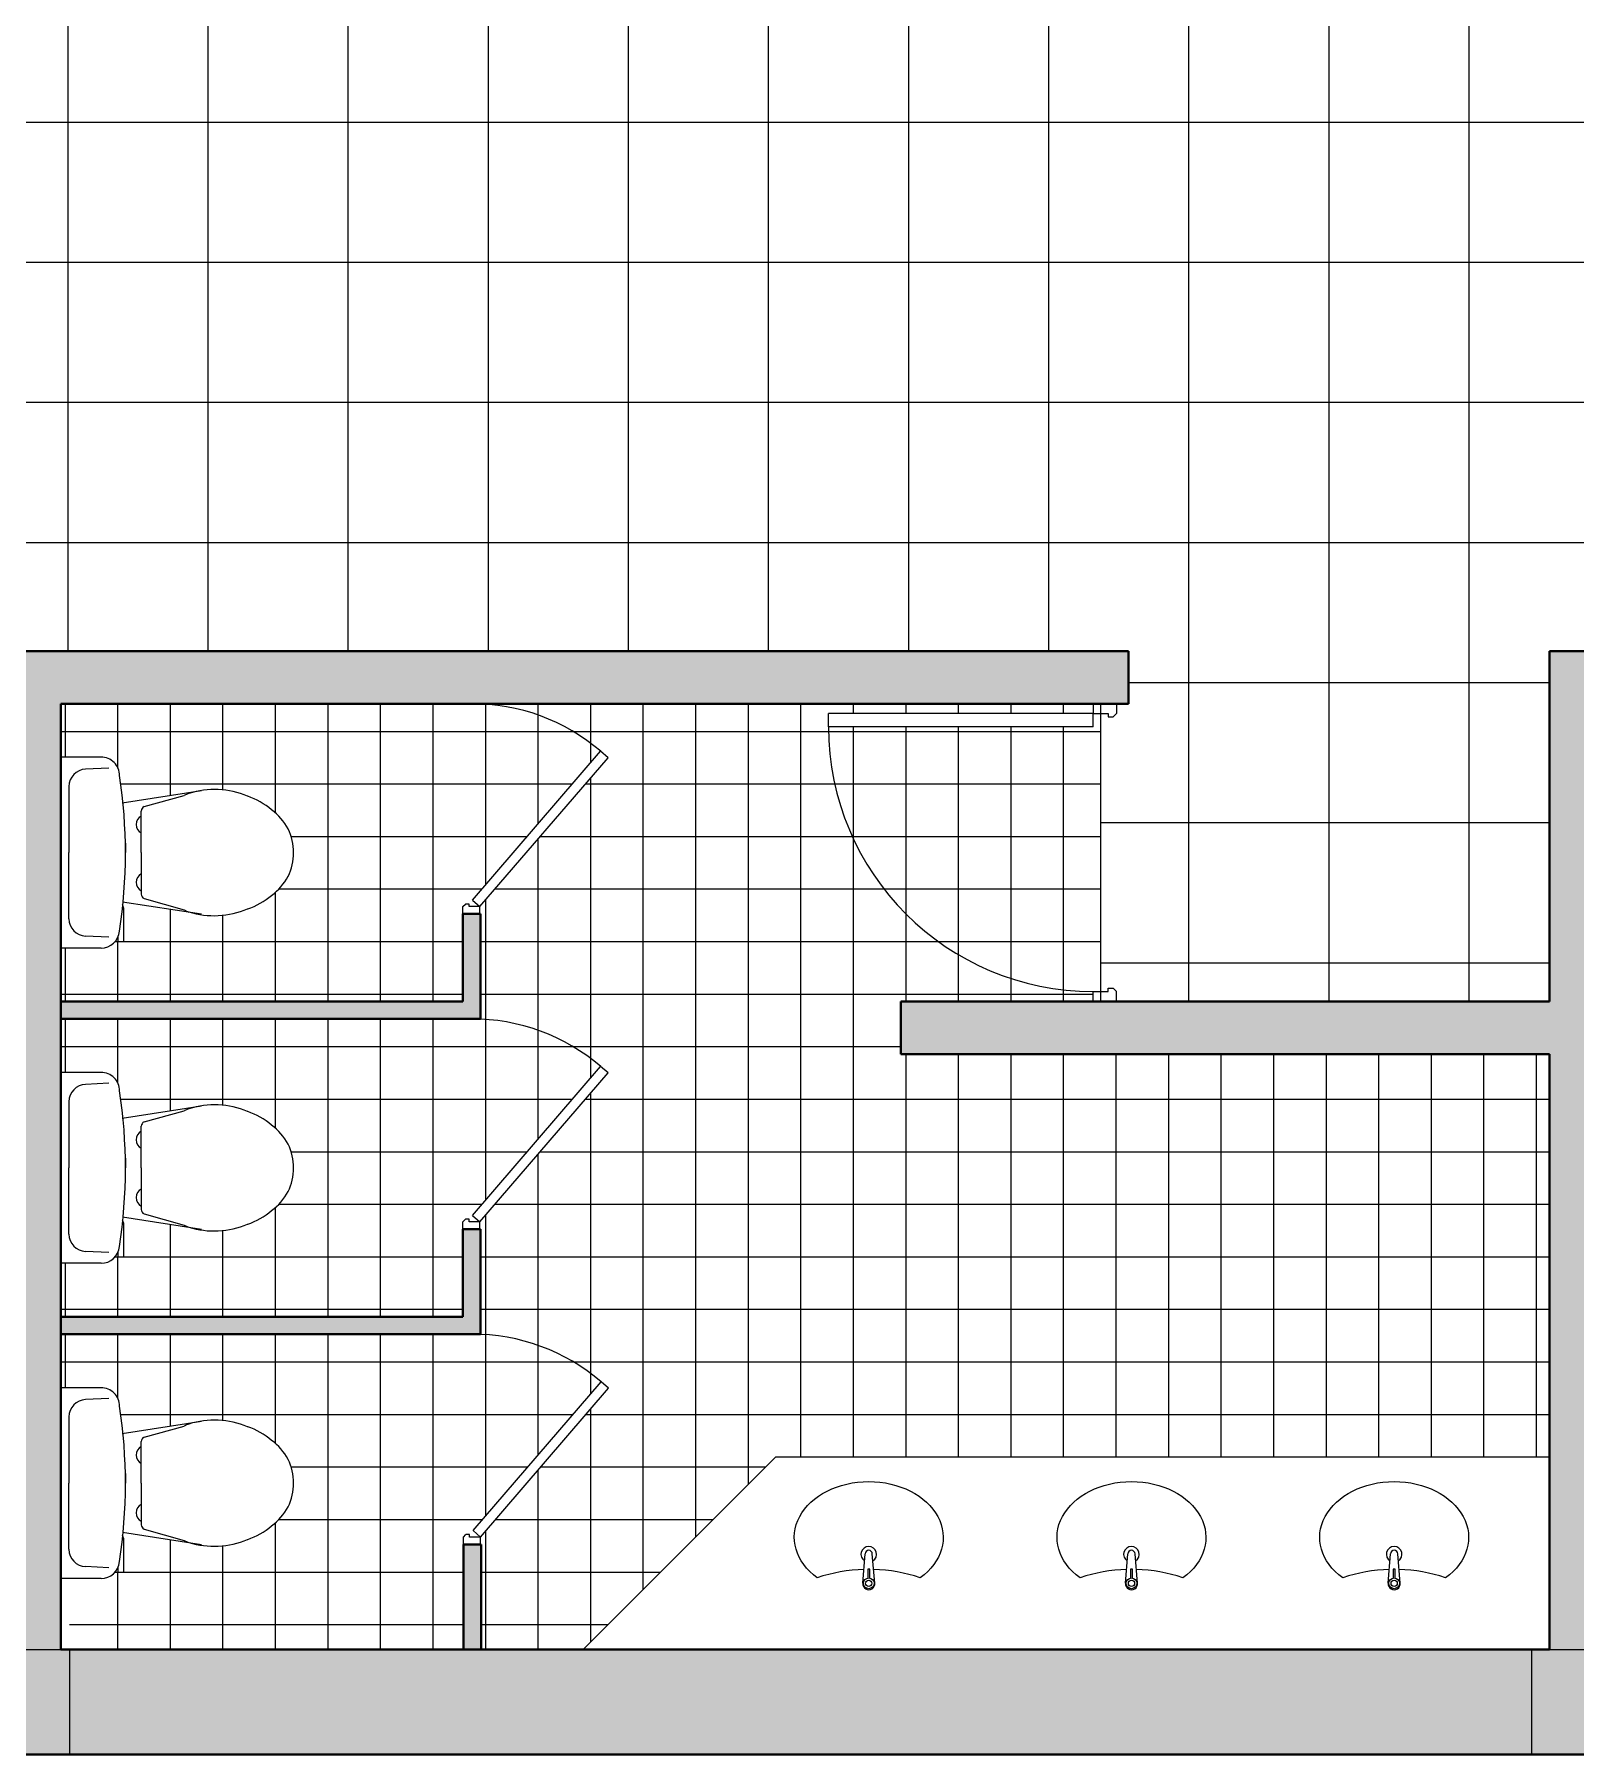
# Model space of a CAD drawing. Header units: millimetres. Extents: x 302.6 to 349.1, y 166.4 to 192.5.
# Drawn here: x 336.101 to 340.501, y 173.297 to 178.208 of the extents above; entities that cross this region are included whole.
import ezdxf

# ---------------------------------------------------------------- set-up
doc = ezdxf.new("R2010")
doc.units = ezdxf.units.MM
for name, color, linetype, lineweight in [('ARREDI attrezzature - furniture', 175, 'Continuous', 9), ('MURATURA sezioni - section wall', 7, 'Continuous', 40), ('PAVIMENTAZIONE - flooring', 250, 'Continuous', 5), ('PILASTRI struttura - structure', 7, 'Continuous', 13), ('PORTE  - doors', 252, 'Continuous', 5), ('PROIEZIONI finissime - fine lines', 251, 'Continuous', 9)]:
    doc.layers.add(name, color=color, linetype=linetype, lineweight=lineweight)
doc.layers.add('MURATURA tratteggi - hatch wall', color=253, linetype='Continuous', true_color=0xa1a1a1)
pattern_1 = [(90, (94.9972, 11.9578), (-0.4, 0), []), (180, (94.9972, 11.9578), (0, -0.4), [])]

msp = doc.modelspace()

# ---------------------------------------------------------------- hatches: boundary and pattern name
at = {"layer": 'MURATURA tratteggi - hatch wall'}
h = msp.add_hatch(color=256, dxfattribs=at)
h.dxf.hatch_style = 1
h.paths.add_polyline_path([(303.0264, 186.8349), (302.7264, 186.8349), (302.7264, 178.7474), (303.0264, 178.7474), (303.0264, 179.7974), (304.5764, 179.7974), (304.5764, 179.9474), (303.0264, 179.9474), (303.0264, 181.9474), (306.2264, 181.9474), (306.2264, 182.0974), (303.0264, 182.0974)])
h.paths.add_polyline_path([(304.3764, 187.1349), (303.0264, 187.1349), (303.0264, 186.8349), (304.3764, 186.8349)])
h.paths.add_polyline_path([(307.2264, 187.1349), (305.8764, 187.1349), (305.8764, 186.8349), (307.2264, 186.8349)])
h.paths.add_polyline_path([(308.5389, 187.1349), (307.4264, 187.1349), (307.4264, 186.8349), (308.5389, 186.8349)])
h.paths.add_polyline_path([(307.3764, 186.8349), (307.2264, 186.8349), (307.2264, 178.7474), (307.3764, 178.7474)])
h.paths.add_polyline_path([(314.5764, 182.0974), (311.3514, 182.0974), (311.3514, 186.8349), (311.2014, 186.8349), (311.2014, 182.0974), (308.3764, 182.0974), (308.3764, 181.9474), (311.2014, 181.9474), (311.2014, 179.9474), (309.6514, 179.9474), (309.6514, 179.7974), (311.2014, 179.7974), (311.2014, 178.7474), (311.3514, 178.7474), (311.3514, 179.7974), (312.9014, 179.7974), (312.9014, 179.9474), (311.3514, 179.9474), (311.3514, 181.9474), (314.5764, 181.9474)])
h.paths.add_polyline_path([(306.2264, 178.5974), (304.5764, 178.5974), (304.5764, 179.0974), (304.4264, 179.0974), (304.4264, 178.5974), (303.0264, 178.5974), (303.0264, 178.4474), (306.2264, 178.4474)])
h.paths.add_polyline_path([(305.0264, 176.4474), (304.7264, 176.4474), (304.7264, 175.3974), (302.7264, 175.3974), (302.7264, 173.5974), (303.0264, 173.5974), (303.0264, 175.0974), (304.8764, 175.0974), (304.8764, 174.8974), (305.0264, 174.8974), (305.0264, 175.0974)])
h.paths.add_polyline_path([(307.2264, 173.5974), (305.0264, 173.5974), (305.0264, 173.9974), (304.8764, 173.9974), (304.8764, 173.5974), (303.0264, 173.5974), (303.0264, 173.2974), (307.2264, 173.2974)])
h.paths.add_polyline_path([(314.4264, 176.4474), (306.7264, 176.4474), (306.7264, 176.2974), (311.1764, 176.2974), (311.1764, 173.5974), (311.3264, 173.5974), (311.3264, 176.2974), (314.4264, 176.2974)])
h.paths.add_polyline_path([(320.2865, 176.4474), (320.1264, 176.4474), (315.5764, 176.4474), (315.5764, 176.2974), (319.9764, 176.2974), (319.9764, 173.5974), (320.1264, 173.5974), (320.1264, 176.2974), (320.2865, 176.2974)])
h.paths.add_polyline_path([(325.1801, 176.4474), (321.2865, 176.4474), (321.2865, 176.2974), (323.8764, 176.2974), (323.8764, 173.5974), (324.0764, 173.5974), (324.0764, 176.2974), (325.1801, 176.2974)])
h.paths.add_polyline_path([(311.1764, 173.5974), (307.4264, 173.5974), (307.4264, 173.2974), (311.1764, 173.2974)])
h.paths.add_polyline_path([(315.5514, 173.5974), (314.4264, 173.5974), (314.4264, 175.2974), (314.4264, 175.4474), (314.2764, 175.4474), (314.2764, 173.5974), (311.3764, 173.5974), (311.3764, 173.2974), (315.5514, 173.2974)])
h.paths.add_polyline_path([(315.7264, 175.4474), (315.1204, 175.4474), (315.1204, 175.2974), (315.5764, 175.2974), (315.5764, 173.5974), (315.7264, 173.5974)])
h.paths.add_polyline_path([(319.9264, 173.5974), (315.7514, 173.5974), (315.7514, 173.2974), (319.9264, 173.2974)])
h.paths.add_polyline_path([(323.8764, 173.5974), (320.1264, 173.5974), (320.1264, 173.2974), (323.8764, 173.2974)])
h.paths.add_polyline_path([(327.6764, 173.5974), (324.0764, 173.5974), (324.0764, 173.2974), (327.6764, 173.2974)])
h.paths.add_polyline_path([(331.6264, 173.5974), (327.8764, 173.5974), (327.8764, 173.2974), (331.6264, 173.2974)])
h.paths.add_polyline_path([(336.0014, 173.5974), (331.8264, 173.5974), (331.8264, 173.2974), (336.0014, 173.2974)])
h.paths.add_polyline_path([(340.3764, 173.5974), (336.2014, 173.5974), (336.2014, 173.2974), (340.3764, 173.2974)])
h.paths.add_polyline_path([(339.2249, 176.4474), (332.9779, 176.4474), (332.9779, 176.2974), (336.0264, 176.2974), (336.0264, 173.5974), (336.1764, 173.5974), (336.1764, 176.2974), (339.2249, 176.2974)])
h.paths.add_polyline_path([(331.7764, 176.4474), (331.163, 176.4474), (331.163, 176.2974), (331.6264, 176.2974), (331.6264, 175.4474), (331.6264, 173.5974), (331.7764, 173.5974), (331.7764, 175.2974), (333.6279, 175.2974), (333.6279, 175.4474), (331.7764, 175.4474)])
h.paths.add_polyline_path([(311.1764, 187.1349), (310.0389, 187.1349), (310.0389, 186.8349), (311.1764, 186.8349)])
h.paths.add_polyline_path([(312.7139, 187.1349), (311.3764, 187.1349), (311.3764, 186.8349), (312.7139, 186.8349)])
h.paths.add_polyline_path([(315.5514, 187.1349), (314.2139, 187.1349), (314.2139, 186.8349), (315.5514, 186.8349)])
h.paths.add_polyline_path([(317.0889, 187.1349), (315.7514, 187.1349), (315.7514, 186.8349), (317.0889, 186.8349)])
h.paths.add_polyline_path([(319.9264, 187.1349), (318.5889, 187.1349), (318.5889, 186.8349), (319.9264, 186.8349)])
h.paths.add_polyline_path([(321.2639, 187.1349), (320.1264, 187.1349), (320.1264, 186.8349), (321.2639, 186.8349)])
h.paths.add_polyline_path([(323.8764, 187.1349), (322.7639, 187.1349), (322.7639, 186.8349), (323.8764, 186.8349)])
h.paths.add_polyline_path([(325.1264, 187.1349), (324.0764, 187.1349), (324.0764, 186.8349), (325.1264, 186.8349)])
h.paths.add_polyline_path([(327.6764, 187.1349), (326.6264, 187.1349), (326.6264, 186.8349), (327.6764, 186.8349)])
h.paths.add_polyline_path([(329.0014, 187.1349), (327.8764, 187.1349), (327.8764, 186.8349), (329.0014, 186.8349)])
h.paths.add_polyline_path([(336.0014, 187.1349), (334.6639, 187.1349), (334.6639, 186.8349), (336.0014, 186.8349)])
h.paths.add_polyline_path([(331.6264, 187.1349), (330.5014, 187.1349), (330.5014, 186.8349), (331.6264, 186.8349)])
h.paths.add_polyline_path([(333.1639, 187.1349), (331.8264, 187.1349), (331.8264, 186.8349), (333.1639, 186.8349)])
h.paths.add_polyline_path([(337.5389, 187.1349), (336.2014, 187.1349), (336.2014, 186.8349), (337.5389, 186.8349)])
h.paths.add_polyline_path([(340.3764, 187.1349), (339.0389, 187.1349), (339.0389, 186.8349), (340.3764, 186.8349)])
h.paths.add_polyline_path([(341.7014, 187.1349), (340.5764, 187.1349), (340.5764, 186.8349), (341.7014, 186.8349)])
h.paths.add_polyline_path([(344.3264, 187.1349), (343.2014, 187.1349), (343.2014, 186.8349), (344.3264, 186.8349)])
h.paths.add_polyline_path([(348.7264, 187.1349), (344.5264, 187.1349), (344.5264, 186.8349), (348.7264, 186.8349)])
h.paths.add_polyline_path([(349.0264, 186.8349), (348.7264, 186.8349), (348.7264, 178.7474), (349.0264, 178.7474)])
h.paths.add_polyline_path([(348.7264, 178.7474), (346.7264, 178.7474), (346.7264, 178.4474), (348.7264, 178.4474)])
h.paths.add_polyline_path([(347.0264, 176.4474), (346.7264, 176.4474), (346.7264, 174.8974), (346.8764, 174.8974), (346.8764, 175.0974), (348.7264, 175.0974), (348.7264, 173.5974), (349.0264, 173.5974), (349.0264, 175.3974), (347.0264, 175.3974)])
h.paths.add_polyline_path([(348.7264, 173.5974), (346.8764, 173.5974), (346.8764, 173.9974), (346.7264, 173.9974), (346.7264, 173.5974), (344.5264, 173.5974), (344.5264, 173.2974), (348.7264, 173.2974)])
h.paths.add_polyline_path([(344.3264, 173.5974), (340.5764, 173.5974), (340.5764, 173.2974), (344.3264, 173.2974)])
h.paths.add_polyline_path([(340.5764, 176.2974), (345.0264, 176.2974), (345.0264, 176.4474), (340.4264, 176.4474), (340.4264, 175.4474), (338.5749, 175.4474), (338.5749, 175.2974), (340.4264, 175.2974), (340.4264, 173.5974), (340.5764, 173.5974)])
h.paths.add_polyline_path([(311.1764, 178.5974), (309.8014, 178.5974), (309.8014, 179.0974), (309.6514, 179.0974), (309.6514, 178.5974), (308.4264, 178.5974), (308.4264, 178.4474), (311.1764, 178.4474)])
h.paths.add_polyline_path([(314.5514, 178.5974), (312.9014, 178.5974), (312.9014, 179.0974), (312.7514, 179.0974), (312.7514, 178.5974), (311.3764, 178.5974), (311.3764, 178.4474), (314.5514, 178.4474)])
h.paths.add_polyline_path([(315.7264, 186.8349), (315.5764, 186.8349), (315.5764, 178.7474), (315.7264, 178.7474)])
h.paths.add_polyline_path([(322.9264, 182.0974), (320.1014, 182.0974), (320.1014, 186.8349), (319.9514, 186.8349), (319.9514, 182.0974), (316.7264, 182.0974), (316.7264, 181.9474), (319.9514, 181.9474), (319.9514, 179.9474), (318.4014, 179.9474), (318.4014, 179.7974), (319.9514, 179.7974), (319.9514, 178.7474), (320.1014, 178.7474), (320.1014, 179.7974), (321.6514, 179.7974), (321.6514, 179.9474), (320.1014, 179.9474), (320.1014, 181.9474), (322.9264, 181.9474)])
h.paths.add_polyline_path([(319.9264, 178.5974), (318.5514, 178.5974), (318.5514, 179.0974), (318.4014, 179.0974), (318.4014, 178.5974), (316.7514, 178.5974), (316.7514, 178.4474), (319.9264, 178.4474)])
h.paths.add_polyline_path([(322.8764, 178.5974), (321.6514, 178.5974), (321.6514, 179.0974), (321.5014, 179.0974), (321.5014, 178.5974), (320.1264, 178.5974), (320.1264, 178.4474), (322.8764, 178.4474)])
h.paths.add_polyline_path([(324.0764, 186.8349), (323.9264, 186.8349), (323.9264, 178.7474), (324.0764, 178.7474)])
h.paths.add_polyline_path([(337.3749, 175.6974), (337.3249, 175.6974), (337.3249, 175.4474), (336.1764, 175.4474), (336.1764, 175.3974), (337.3749, 175.3974)], flags=17)
h.paths.add_polyline_path([(337.3749, 174.7974), (337.3249, 174.7974), (337.3249, 174.5474), (336.1764, 174.5474), (336.1764, 174.4974), (337.3749, 174.4974)], flags=17)
h.paths.add_polyline_path([(337.3764, 173.8974), (337.3264, 173.8974), (337.3264, 173.5974), (337.3764, 173.5974)], flags=17)
h.paths.add_polyline_path([(336.0264, 175.4474), (334.8779, 175.4474), (334.8779, 175.6974), (334.8279, 175.6974), (334.8279, 175.3974), (336.0264, 175.3974)], flags=17)
h.paths.add_polyline_path([(336.0264, 174.5474), (334.8779, 174.5474), (334.8779, 174.7974), (334.8279, 174.7974), (334.8279, 174.4974), (336.0264, 174.4974)], flags=17)
h.paths.add_polyline_path([(334.8764, 173.8974), (334.8264, 173.8974), (334.8264, 173.5974), (334.8764, 173.5974)], flags=17)
at = {"layer": 'MURATURA tratteggi - hatch wall', "true_color": 0x707070}
h = msp.add_hatch(color=8, dxfattribs=at)
h.dxf.hatch_style = 1
h.paths.add_polyline_path([(349.0264, 173.2974), (348.7264, 173.2974), (348.7264, 173.5974), (349.0264, 173.5974)], flags=17)
h.paths.add_polyline_path([(349.0264, 173.2974), (348.7264, 173.2974), (348.7264, 173.5974), (349.0264, 173.5974)], flags=17)
h.paths.add_polyline_path([(348.7264, 186.8349), (349.0264, 186.8349), (349.0264, 187.1349), (348.7264, 187.1349)])
h.paths.add_polyline_path([(344.3264, 173.2974), (344.5264, 173.2974), (344.5264, 173.5974), (344.3264, 173.5974)], flags=17)
h.paths.add_polyline_path([(344.3264, 173.2974), (344.5264, 173.2974), (344.5264, 173.5974), (344.3264, 173.5974)], flags=17)
h.paths.add_polyline_path([(348.7264, 173.2974), (349.0264, 173.2974), (349.0264, 173.5974), (348.7264, 173.5974)], flags=17)
h.paths.add_polyline_path([(348.7264, 173.2974), (349.0264, 173.2974), (349.0264, 173.5974), (348.7264, 173.5974)], flags=17)
h.paths.add_polyline_path([(302.7264, 173.2974), (303.0264, 173.2974), (303.0264, 173.5974), (302.7264, 173.5974)], flags=17)
h.paths.add_polyline_path([(302.7264, 173.2974), (303.0264, 173.2974), (303.0264, 173.5974), (302.7264, 173.5974)], flags=17)
h.paths.add_polyline_path([(307.2264, 173.2974), (307.4264, 173.2974), (307.4264, 173.5974), (307.2264, 173.5974)], flags=17)
h.paths.add_polyline_path([(307.2264, 173.2974), (307.4264, 173.2974), (307.4264, 173.5974), (307.2264, 173.5974)], flags=17)
h.paths.add_polyline_path([(311.1764, 173.2974), (311.3764, 173.2974), (311.3764, 173.5974), (311.1764, 173.5974)], flags=17)
h.paths.add_polyline_path([(315.5514, 173.2974), (315.7514, 173.2974), (315.7514, 173.5974), (315.5514, 173.5974)])
h.paths.add_polyline_path([(311.1764, 173.2974), (311.3764, 173.2974), (311.3764, 173.5974), (311.1764, 173.5974)], flags=17)
h.paths.add_polyline_path([(319.9264, 173.2974), (320.1264, 173.2974), (320.1264, 173.5974), (319.9264, 173.5974)])
h.paths.add_polyline_path([(324.0764, 173.2974), (323.8764, 173.2974), (323.8764, 173.5974), (324.0764, 173.5974)])
h.paths.add_polyline_path([(336.2014, 173.2974), (336.0014, 173.2974), (336.0014, 173.5974), (336.2014, 173.5974)])
h.paths.add_polyline_path([(340.5764, 173.2974), (340.3764, 173.2974), (340.3764, 173.5974), (340.5764, 173.5974)])
h.paths.add_polyline_path([(331.8264, 173.2974), (331.6264, 173.2974), (331.6264, 173.5974), (331.8264, 173.5974)])
h.paths.add_polyline_path([(327.6764, 173.2974), (327.8764, 173.2974), (327.8764, 173.5974), (327.6764, 173.5974)])
h.paths.add_polyline_path([(324.0764, 186.8349), (323.8764, 186.8349), (323.8764, 187.1349), (324.0764, 187.1349)])
h.paths.add_polyline_path([(320.1264, 186.8349), (319.9264, 186.8349), (319.9264, 187.1349), (320.1264, 187.1349)])
h.paths.add_polyline_path([(324.0764, 178.4474), (323.8764, 178.4474), (323.8764, 178.7474), (324.0764, 178.7474)])
h.paths.add_polyline_path([(320.1264, 178.4474), (319.9264, 178.4474), (319.9264, 178.7474), (320.1264, 178.7474)])
h.paths.add_polyline_path([(315.7514, 186.8349), (315.5514, 186.8349), (315.5514, 187.1349), (315.7514, 187.1349)])
h.paths.add_polyline_path([(315.7514, 178.4474), (315.5514, 178.4474), (315.5514, 178.7474), (315.7514, 178.7474)])
h.paths.add_polyline_path([(303.0264, 186.8349), (302.7264, 186.8349), (302.7264, 187.1349), (303.0264, 187.1349)])
h.paths.add_polyline_path([(303.0264, 178.4474), (302.7264, 178.4474), (302.7264, 178.7474), (303.0264, 178.7474)])
h.paths.add_polyline_path([(311.3764, 186.8349), (311.1764, 186.8349), (311.1764, 187.1349), (311.3764, 187.1349)])
h.paths.add_polyline_path([(307.4264, 186.8349), (307.2264, 186.8349), (307.2264, 187.1349), (307.4264, 187.1349)])
h.paths.add_polyline_path([(311.3764, 178.4474), (311.1764, 178.4474), (311.1764, 178.7474), (311.3764, 178.7474)])
h.paths.add_polyline_path([(307.4264, 178.4474), (307.2264, 178.4474), (307.2264, 178.7474), (307.4264, 178.7474)])
h.paths.add_polyline_path([(327.6764, 186.8349), (327.8764, 186.8349), (327.8764, 187.1349), (327.6764, 187.1349)])
h.paths.add_polyline_path([(331.6264, 186.8349), (331.8264, 186.8349), (331.8264, 187.1349), (331.6264, 187.1349)])
h.paths.add_polyline_path([(327.6764, 178.4474), (327.8764, 178.4474), (327.8764, 178.7474), (327.6764, 178.7474)])
h.paths.add_polyline_path([(331.6264, 178.4474), (331.8264, 178.4474), (331.8264, 178.7474), (331.6264, 178.7474)])
h.paths.add_polyline_path([(336.0014, 186.8349), (336.2014, 186.8349), (336.2014, 187.1349), (336.0014, 187.1349)])
h.paths.add_polyline_path([(336.0014, 178.4474), (336.2014, 178.4474), (336.2014, 178.7474), (336.0014, 178.7474)])
h.paths.add_polyline_path([(348.7264, 178.4474), (349.0264, 178.4474), (349.0264, 178.7474), (348.7264, 178.7474)])
h.paths.add_polyline_path([(340.3764, 186.8349), (340.5764, 186.8349), (340.5764, 187.1349), (340.3764, 187.1349)])
h.paths.add_polyline_path([(344.3264, 186.8349), (344.5264, 186.8349), (344.5264, 187.1349), (344.3264, 187.1349)])
h.paths.add_polyline_path([(340.3764, 178.4474), (340.5764, 178.4474), (340.5764, 178.7474), (340.3764, 178.7474)])
h.paths.add_polyline_path([(344.3264, 178.4474), (344.5264, 178.4474), (344.5264, 178.7474), (344.3264, 178.7474)])
at = {"layer": 'PAVIMENTAZIONE - flooring'}
h = msp.add_hatch(dxfattribs=at)
h.set_pattern_fill('_USER', color=256, scale=0.4, angle=90, style=0, double=1, pattern_type=0)
h.set_pattern_definition(pattern_1)
h.paths.add_polyline_path([(346.7264, 178.4474), (323.9967, 178.4474), (323.9967, 178.433), (324.9728, 178.433), (324.9728, 178.3842, -0.394387), (323.9764, 177.4474), (323.9764, 177.4474, -0.394387), (324.9728, 176.5107), (324.9728, 176.4619), (323.9967, 176.4619), (323.9967, 176.4474), (345.0547, 176.4474), (345.0547, 177.1752), (345.0925, 177.1752, -0.403471), (345.8475, 176.4474), (346.7264, 176.4474)])
h.paths.add_polyline_path([(324.9728, 178.3842), (323.9967, 178.3842), (323.9967, 178.427), (323.9764, 178.427), (323.9764, 177.4474, 0.394387)], flags=17)
h.paths.add_polyline_path([(323.9764, 177.4474), (323.9764, 176.4679), (323.9967, 176.4679), (323.9967, 176.5107), (324.9728, 176.5107, 0.394387)], flags=17)
h.paths.add_polyline_path([(345.0925, 177.1752), (345.0925, 176.4474), (345.8475, 176.4474, 0.403471)], flags=17)
h = msp.add_hatch(dxfattribs=at)
h.set_pattern_fill('_USER', color=256, scale=0.4, angle=90, style=0, double=1, pattern_type=0)
h.set_pattern_definition(pattern_1)
h.paths.add_polyline_path([(340.4264, 176.4474), (339.2249, 176.4474), (339.2249, 176.2974), (339.1903, 176.2974), (339.1903, 176.2691), (339.1809, 176.2596), (339.1667, 176.2596), (339.1667, 176.2691), (339.146, 176.2691), (339.146, 175.4758), (339.1667, 175.4758), (339.1667, 175.4852), (339.1809, 175.4852), (339.1903, 175.4758), (339.1903, 175.4474), (340.4264, 175.4474)])
h = msp.add_hatch(dxfattribs=at)
h.set_pattern_fill('_USER', color=256, scale=0.15, style=0, double=1, pattern_type=0)
h.set_pattern_definition([(180, (554.88968, 347.96846), (0, -0.15), []), (270, (554.88968, 347.96846), (0.15, 0), [])])
h.paths.add_polyline_path([(340.4264, 174.1474), (338.2178, 174.1474), (337.6678, 173.5974), (337.3764, 173.5974), (337.3764, 173.8974), (337.3749, 173.8974), (337.3749, 173.9185), (337.7408, 174.3433), (337.7195, 174.3616, 0.169865), (337.3749, 174.497), (337.3749, 174.7974), (337.3734, 174.7974), (337.3734, 174.8185), (337.7393, 175.2433), (337.718, 175.2616, 0.169187), (337.3749, 175.397), (337.3749, 175.6974), (337.3734, 175.6974), (337.3734, 175.7185), (337.7393, 176.1433), (337.718, 176.1616, 0.178241), (337.3552, 176.2974), (339.1242, 176.2974), (339.1242, 176.2691), (338.3686, 176.2691), (338.3686, 176.2313, 0.414214), (339.1242, 175.4758), (339.1242, 175.4474), (338.5749, 175.4474), (338.5749, 175.2974), (338.875, 175.2974), (338.8854, 175.2577, -0.191102), (338.8845, 175.25, 0.191102), (338.8854, 175.2577), (338.875, 175.2974), (339.2282, 175.2974), (339.2178, 175.2577, 0.191103), (339.2187, 175.25, -0.191103), (339.2178, 175.2577), (339.2282, 175.2974), (339.775, 175.2974), (339.7854, 175.2577, -0.191102), (339.7845, 175.25, 0.191102), (339.7854, 175.2577), (339.775, 175.2974), (340.1282, 175.2974), (340.1178, 175.2577, 0.191101), (340.1187, 175.25), (340.1187, 175.25), (340.1187, 175.25, 0.00003), (340.1187, 175.25, -0.191102), (340.1178, 175.2577), (340.1282, 175.2974), (340.4264, 175.2974)])
h.paths.add_polyline_path([(337.3536, 173.9367), (337.3749, 173.9185), (337.3439, 173.9185), (337.3439, 173.9255), (337.3334, 173.9255), (337.3264, 173.9185), (337.3264, 173.8974), (337.3264, 173.5974), (336.2014, 173.5974), (336.2014, 173.7999), (336.2916, 173.7999, 0.294145), (336.3397, 173.8309), (336.3397, 173.8186), (336.3561, 173.8186), (336.3561, 173.9146, -0.026908), (336.3535, 173.9199, 0.001904), (336.3546, 173.931), (336.5497, 173.9007, 0.077173), (336.6263, 173.8924, 0.083251), (336.7102, 173.9114, 0.091357), (336.7784, 173.9503, 0.110468), (336.8256, 174.0047, 0.114706), (336.8414, 174.0724, 0.114706), (336.8256, 174.1402, 0.110468), (336.7784, 174.1946, 0.091357), (336.7102, 174.2334, 0.083251), (336.6263, 174.2524, 0.069464), (336.5571, 174.2452), (336.3543, 174.2138, 0.013532), (336.3445, 174.292, 0.414361), (336.2916, 174.3449), (336.1764, 174.3449), (336.1764, 174.4974), (337.3567, 174.4974, -0.178241), (337.7195, 174.3616)])
h.paths.add_polyline_path([(337.3249, 174.5474), (336.1764, 174.5474), (336.1764, 174.6999), (336.2916, 174.6999, 0.294145), (336.3397, 174.7309), (336.3397, 174.7186), (336.3561, 174.7186), (336.3561, 174.8146, -0.026908), (336.3535, 174.8199, 0.001904), (336.3546, 174.831), (336.5497, 174.8007, 0.077173), (336.6263, 174.7924, 0.083251), (336.7102, 174.8114, 0.091357), (336.7784, 174.8503, 0.110468), (336.8256, 174.9047, 0.114706), (336.8414, 174.9724, 0.114706), (336.8256, 175.0402, 0.110468), (336.7784, 175.0946, 0.091357), (336.7102, 175.1334, 0.083251), (336.6263, 175.1524, 0.069464), (336.5571, 175.1452), (336.3543, 175.1138, 0.013532), (336.3445, 175.192, 0.414361), (336.2916, 175.2449), (336.1764, 175.2449), (336.1764, 175.3974), (337.3552, 175.3974, -0.178241), (337.718, 175.2616), (337.3522, 174.8367), (337.3734, 174.8185), (337.3424, 174.8185), (337.3424, 174.8255), (337.3319, 174.8255), (337.3249, 174.8185), (337.3249, 174.7974)])
h.paths.add_polyline_path([(337.3734, 175.7185), (337.3424, 175.7185), (337.3424, 175.7255), (337.3319, 175.7255), (337.3249, 175.7185), (337.3249, 175.6974), (337.3249, 175.4474), (336.1764, 175.4474), (336.1764, 175.5999), (336.2916, 175.5999, 0.294145), (336.3397, 175.6309), (336.3397, 175.6186), (336.3561, 175.6186), (336.3561, 175.7146, -0.026908), (336.3535, 175.7199, 0.001904), (336.3546, 175.731), (336.5497, 175.7007, 0.077173), (336.6263, 175.6924, 0.083251), (336.7102, 175.7114, 0.091357), (336.7784, 175.7503, 0.110468), (336.8256, 175.8047, 0.114706), (336.8414, 175.8724, 0.114706), (336.8256, 175.9402, 0.110468), (336.7784, 175.9946, 0.091357), (336.7102, 176.0334, 0.083251), (336.6263, 176.0524, 0.069464), (336.5571, 176.0452), (336.3543, 176.0138, 0.013532), (336.3445, 176.092, 0.414361), (336.2916, 176.1449), (336.1764, 176.1449), (336.1764, 176.2974), (337.3552, 176.2974, -0.178241), (337.718, 176.1616), (337.3522, 175.7367)])
h.paths.add_polyline_path([(339.146, 175.4758), (339.1242, 175.4758, -0.414214), (338.3686, 176.2313), (339.1242, 176.2313), (339.1242, 176.2691), (339.146, 176.2691)], flags=17)

# ---------------------------------------------------------------- linework, layer by layer
at = {"layer": 'ARREDI attrezzature - furniture'}
for p, q in [((336.2916, 176.1449), (336.1764, 176.1449)), ((336.1764, 175.5999), (336.1764, 176.1449)), ((336.3135, 176.1139), (336.2472, 176.1108)), ((336.2001, 176.0613), (336.2001, 175.8724)), ((336.2001, 175.6835), (336.2001, 175.8724)), ((336.3135, 175.6309), (336.2472, 175.6341)), ((336.2916, 175.5999), (336.1764, 175.5999)), ((336.2916, 175.2449), (336.1764, 175.2449)), ((336.1764, 174.6999), (336.1764, 175.2449)), ((336.3135, 175.2139), (336.2472, 175.2108)), ((336.2001, 175.1613), (336.2001, 174.9724)), ((336.2001, 174.7835), (336.2001, 174.9724)), ((336.3135, 174.7309), (336.2472, 174.7341)), ((336.2916, 174.6999), (336.1764, 174.6999)), ((336.2916, 174.3449), (336.1764, 174.3449)), ((336.1764, 173.7999), (336.1764, 174.3449)), ((336.3135, 174.3139), (336.2472, 174.3108)), ((336.2001, 174.2613), (336.2001, 174.0724)), ((338.2178, 174.1474), (337.6678, 173.5974)), ((338.2178, 174.1474), (340.4264, 174.1474)), ((336.2001, 173.8835), (336.2001, 174.0724)), ((338.4664, 173.7864), (338.4732, 173.8704)), ((338.5004, 173.7871), (338.4936, 173.8704)), ((339.2164, 173.7864), (339.2232, 173.8704)), ((339.2504, 173.7871), (339.2436, 173.8704)), ((339.9664, 173.7864), (339.9732, 173.8704)), ((340.0004, 173.7871), (339.9936, 173.8704)), ((336.2916, 173.7999), (336.1764, 173.7999)), ((336.3135, 173.8309), (336.2472, 173.8341))]:
    msp.add_line(p, q, dxfattribs=at)
at = {"layer": 'ARREDI attrezzature - furniture', "linetype": 'Continuous'}
for p, q in [((336.5783, 176.0485), (336.3524, 176.0135)), ((336.4146, 176.0036), (336.529, 176.0354)), ((336.4064, 175.8724), (336.4064, 175.9911)), ((336.3614, 175.8998), (336.3614, 175.8724)), ((336.4064, 175.8724), (336.4064, 175.7538)), ((336.5783, 175.6963), (336.3527, 175.7313)), ((336.3561, 175.7146), (336.3561, 175.6186)), ((336.4146, 175.7413), (336.529, 175.7086)), ((336.3397, 175.6309), (336.3397, 175.6186)), ((336.3397, 175.6186), (336.3561, 175.6186)), ((336.5783, 175.1485), (336.3524, 175.1135)), ((336.4146, 175.1036), (336.529, 175.1354)), ((336.4064, 174.9724), (336.4064, 175.0911)), ((336.3614, 174.9998), (336.3614, 174.9724)), ((336.4064, 174.9724), (336.4064, 174.8538)), ((336.5783, 174.7963), (336.3527, 174.8313)), ((336.4146, 174.8413), (336.529, 174.8086)), ((336.3561, 174.8146), (336.3561, 174.7186)), ((336.3397, 174.7309), (336.3397, 174.7186)), ((336.3397, 174.7186), (336.3561, 174.7186)), ((336.5783, 174.2485), (336.3524, 174.2135)), ((336.4146, 174.2036), (336.529, 174.2354)), ((336.4064, 174.0724), (336.4064, 174.1911)), ((336.3614, 174.0998), (336.3614, 174.0724)), ((336.4064, 174.0724), (336.4064, 173.9538)), ((336.4146, 173.9413), (336.529, 173.9086)), ((336.5783, 173.8963), (336.3527, 173.9313)), ((336.3561, 173.9146), (336.3561, 173.8186)), ((336.3397, 173.8309), (336.3397, 173.8186)), ((336.3397, 173.8186), (336.3561, 173.8186))]:
    msp.add_line(p, q, dxfattribs=at)
at = {"layer": 'ARREDI attrezzature - furniture'}
for points in [[(338.486, 173.8015), (338.486, 173.8267), (338.4809, 173.8267), (338.4809, 173.8015)], [(339.236, 173.8015), (339.236, 173.8267), (339.2309, 173.8267), (339.2309, 173.8015)], [(339.986, 173.8015), (339.986, 173.8267), (339.9809, 173.8267), (339.9809, 173.8015)]]:
    msp.add_lwpolyline(points, dxfattribs=at)
for centre, radius in [((338.4834, 173.7864), 0.0153), ((338.4834, 173.7864), 0.00893), ((339.2334, 173.7864), 0.0153), ((339.2334, 173.7864), 0.00893), ((339.9834, 173.7864), 0.0153), ((339.9834, 173.7864), 0.00893)]:
    msp.add_circle(centre, radius, dxfattribs=at)
for centre, radius, start, end in [((336.2496, 176.0613), 0.0495, 92.7262, 180), ((336.4187, 175.9526), 0.0271, 117.1269, 242.8731), ((336.4187, 175.7876), 0.0271, 117.1269, 242.8731), ((336.2496, 175.6835), 0.0495, 180, 267.2738), ((336.2496, 175.1613), 0.0495, 92.7262, 180), ((336.4187, 175.0526), 0.0271, 117.1269, 242.8731), ((336.4187, 174.8876), 0.0271, 117.1269, 242.8731), ((336.2496, 174.7835), 0.0495, 180, 267.2738), ((336.2496, 174.2613), 0.0495, 92.7262, 180), ((336.4187, 174.1526), 0.0271, 117.1269, 242.8731), ((336.4187, 173.9876), 0.0271, 117.1269, 242.8731), ((338.4834, 173.8693), 0.0223, 302.0006, 237.9648), ((339.2334, 173.8693), 0.0223, 302.0006, 237.9648), ((339.9834, 173.8693), 0.0223, 302.0006, 237.9648), ((336.2496, 173.8835), 0.0495, 180, 267.2738), ((338.4834, 173.8704), 0.0102, 359.995, 179.995), ((339.2334, 173.8704), 0.0102, 359.995, 179.995), ((339.9834, 173.8704), 0.0102, 359.995, 179.995), ((338.4647, 173.9802), 0.2192, 233.1251, 234.2182), ((338.4834, 173.3626), 0.4636, 91.6999, 108.4665), ((338.4834, 173.3626), 0.4636, 71.524, 88.2904), ((339.2147, 173.9802), 0.2192, 233.1251, 234.2182), ((339.2334, 173.3626), 0.4636, 91.6999, 108.4665), ((339.2334, 173.3626), 0.4636, 71.524, 88.2904), ((339.9647, 173.9802), 0.2192, 233.1251, 234.2182), ((339.9834, 173.3626), 0.4636, 91.6999, 108.4665), ((339.9834, 173.3626), 0.4636, 71.524, 88.2904), ((338.4834, 173.785), 0.0171, 175.3673, 7.0247), ((339.2334, 173.785), 0.0171, 175.3673, 7.0247), ((339.9834, 173.785), 0.0171, 175.3673, 7.0247)]:
    msp.add_arc(centre, radius, start, end, dxfattribs=at)
at = {"layer": 'ARREDI attrezzature - furniture', "linetype": 'Continuous'}
for centre, radius, start, end in [((336.2916, 176.092), 0.0529, 359.9712, 90), ((334.9048, 175.8708), 1.4566, 351.2126, 8.7366), ((336.6174, 175.8007), 0.2519, 87.9707, 107.3142), ((336.6116, 175.7928), 0.26, 67.7163, 86.7523), ((336.42, 175.9911), 0.0136, 113.4398, 180), ((336.6086, 175.8679), 0.1854, 110.8907, 115.426), ((336.6389, 175.829), 0.2165, 49.8777, 70.7571), ((336.6804, 175.8618), 0.165, 28.3592, 53.5744), ((336.6878, 175.8724), 0.1536, 0, 26.1744), ((336.6878, 175.8724), 0.1536, 333.8256, 0), ((336.6804, 175.8831), 0.165, 306.4256, 331.6408), ((336.4041, 175.7411), 0.0548, 197.6783, 208.8861), ((336.42, 175.7538), 0.0136, 180, 246.5602), ((336.6086, 175.876), 0.1854, 244.574, 249.1093), ((336.6116, 175.9521), 0.26, 273.2477, 292.2837), ((336.6389, 175.9159), 0.2165, 289.2429, 310.1223), ((336.6148, 175.9434), 0.2512, 253.2605, 272.6295), ((336.2916, 175.6528), 0.0529, 270, 355.0586), ((336.2916, 175.192), 0.0529, 359.9712, 90), ((334.9048, 174.9708), 1.4566, 351.2126, 8.7366), ((336.6086, 174.9679), 0.1854, 110.8907, 115.426), ((336.6174, 174.9007), 0.2519, 87.9707, 107.3142), ((336.6116, 174.8928), 0.26, 67.7163, 86.7523), ((336.6389, 174.929), 0.2165, 49.8777, 70.7571), ((336.42, 175.0911), 0.0136, 113.4398, 180), ((336.6804, 174.9618), 0.165, 28.3592, 53.5744), ((336.6878, 174.9724), 0.1536, 0, 26.1744), ((336.6878, 174.9724), 0.1536, 333.8256, 0), ((336.6804, 174.9831), 0.165, 306.4256, 331.6408), ((336.4041, 174.8411), 0.0548, 197.6783, 208.8861), ((336.42, 174.8538), 0.0136, 180, 246.5602), ((336.6389, 175.0159), 0.2165, 289.2429, 310.1223), ((336.6086, 174.976), 0.1854, 244.574, 249.1093), ((336.6148, 175.0434), 0.2512, 253.2605, 272.6295), ((336.6116, 175.0521), 0.26, 273.2477, 292.2837), ((336.2916, 174.7528), 0.0529, 270, 355.0586), ((336.2916, 174.292), 0.0529, 359.9712, 90), ((334.9048, 174.0708), 1.4566, 351.2126, 8.7366), ((336.6086, 174.0679), 0.1854, 110.8907, 115.426), ((336.6174, 174.0007), 0.2519, 87.9707, 107.3142), ((336.6116, 173.9928), 0.26, 67.7163, 86.7523), ((336.6389, 174.029), 0.2165, 49.8777, 70.7571), ((336.42, 174.1911), 0.0136, 113.4398, 180), ((336.6804, 174.0618), 0.165, 28.3592, 53.5744), ((336.6878, 174.0724), 0.1536, 0, 26.1744), ((336.6878, 174.0724), 0.1536, 333.8256, 0), ((336.6804, 174.0831), 0.165, 306.4256, 331.6408), ((336.42, 173.9538), 0.0136, 180, 246.5602), ((336.6389, 174.1159), 0.2165, 289.2429, 310.1223), ((336.4041, 173.9411), 0.0548, 197.6783, 208.8861), ((336.6086, 174.076), 0.1854, 244.574, 249.1093), ((336.6148, 174.1434), 0.2512, 253.2605, 272.6295), ((336.6116, 174.1521), 0.26, 273.2477, 292.2837), ((336.2916, 173.8528), 0.0529, 270, 355.0586)]:
    msp.add_arc(centre, radius, start, end, dxfattribs=at)
at = {"layer": 'ARREDI attrezzature - furniture', "extrusion": (0, 0, -1)}
for centre in [(338.4834, 173.9175), (339.2334, 173.9175), (339.9834, 173.9175)]:
    msp.add_ellipse(centre, major_axis=(0.2125, 0), ratio=0.749975, start_param=2.333981, end_param=7.090848, dxfattribs=at)
at = {"layer": 'MURATURA sezioni - section wall'}
for p, q in [((339.2249, 176.4474), (332.9779, 176.4474)), ((339.2249, 176.4474), (339.2249, 176.2974)), ((340.4264, 176.4474), (345.0264, 176.4474)), ((340.4264, 175.4474), (340.4264, 176.4474)), ((336.1764, 173.5974), (336.1764, 176.2974)), ((339.2249, 176.2974), (336.1764, 176.2974)), ((337.3249, 175.4474), (337.3249, 175.6974)), ((337.3249, 175.6974), (337.3749, 175.6974)), ((337.3749, 175.3974), (337.3749, 175.6974)), ((337.3249, 175.4474), (336.1764, 175.4474)), ((338.5749, 175.4474), (340.4264, 175.4474)), ((338.5749, 175.4474), (338.5749, 175.2974)), ((337.3749, 175.3974), (336.1764, 175.3974)), ((338.5749, 175.2974), (340.4264, 175.2974)), ((340.4264, 173.5974), (340.4264, 175.2974)), ((337.3249, 174.5474), (337.3249, 174.7974)), ((337.3249, 174.7974), (337.3749, 174.7974)), ((337.3749, 174.4974), (337.3749, 174.7974)), ((337.3249, 174.5474), (336.1764, 174.5474)), ((337.3749, 174.4974), (336.1764, 174.4974)), ((337.3264, 173.5974), (337.3264, 173.8974)), ((337.3264, 173.8974), (337.3764, 173.8974)), ((337.3764, 173.5974), (337.3764, 173.8974)), ((340.4264, 173.5974), (336.1764, 173.5974)), ((302.7264, 173.2974), (349.0264, 173.2974)), ((349.0264, 173.2974), (302.7264, 173.2974))]:
    msp.add_line(p, q, dxfattribs=at)
at = {"layer": 'PAVIMENTAZIONE - flooring'}
msp.add_line((339.146, 175.4474), (339.146, 176.2974), dxfattribs=at)
at = {"layer": 'PILASTRI struttura - structure'}
for points in [[(336.2014, 173.2974), (336.0014, 173.2974), (336.0014, 173.5974), (336.2014, 173.5974)], [(340.5764, 173.2974), (340.3764, 173.2974), (340.3764, 173.5974), (340.5764, 173.5974)]]:
    msp.add_lwpolyline(points, close=True, dxfattribs=at)
at = {"layer": 'PORTE  - doors', "color": 2}
for p, q in [((339.1242, 176.2974), (339.1242, 176.2691)), ((339.1903, 176.2974), (339.1903, 176.2691)), ((338.3686, 176.2313), (338.3686, 176.2691)), ((339.1242, 176.2691), (338.3686, 176.2691)), ((339.1242, 176.2313), (339.1242, 176.2691)), ((339.1242, 176.2691), (339.1667, 176.2691)), ((339.1667, 176.2691), (339.1667, 176.2596)), ((339.1667, 176.2596), (339.1809, 176.2596)), ((339.1903, 176.2691), (339.1809, 176.2596)), ((339.1242, 176.2313), (338.3686, 176.2313)), ((337.3522, 175.7367), (337.718, 176.1616)), ((337.7393, 176.1433), (337.718, 176.1616)), ((337.3734, 175.7185), (337.7393, 176.1433)), ((337.3249, 175.7185), (337.3319, 175.7255)), ((337.3249, 175.6974), (337.3249, 175.7185)), ((337.3424, 175.7255), (337.3319, 175.7255)), ((337.3424, 175.7185), (337.3424, 175.7255)), ((337.3734, 175.7185), (337.3424, 175.7185)), ((337.3522, 175.7367), (337.3734, 175.7185)), ((337.3734, 175.6974), (337.3734, 175.7185)), ((339.1242, 175.4758), (339.1667, 175.4758)), ((339.1242, 175.4474), (339.1242, 175.4758)), ((339.1667, 175.4852), (339.1809, 175.4852)), ((339.1667, 175.4758), (339.1667, 175.4852)), ((339.1903, 175.4758), (339.1809, 175.4852)), ((339.1903, 175.4474), (339.1903, 175.4758)), ((337.3522, 174.8367), (337.718, 175.2616)), ((337.3734, 174.8185), (337.7393, 175.2433)), ((337.7393, 175.2433), (337.718, 175.2616)), ((337.3249, 174.8185), (337.3319, 174.8255)), ((337.3424, 174.8255), (337.3319, 174.8255)), ((337.3424, 174.8185), (337.3424, 174.8255)), ((337.3522, 174.8367), (337.3734, 174.8185)), ((337.3249, 174.7974), (337.3249, 174.8185)), ((337.3734, 174.8185), (337.3424, 174.8185)), ((337.3734, 174.7974), (337.3734, 174.8185)), ((337.3536, 173.9367), (337.7195, 174.3616)), ((337.3749, 173.9185), (337.7408, 174.3433)), ((337.7408, 174.3433), (337.7195, 174.3616)), ((337.3264, 173.9185), (337.3334, 173.9255)), ((337.3264, 173.8974), (337.3264, 173.9185)), ((337.3439, 173.9255), (337.3334, 173.9255)), ((337.3439, 173.9185), (337.3439, 173.9255)), ((337.3749, 173.9185), (337.3439, 173.9185)), ((337.3536, 173.9367), (337.3749, 173.9185)), ((337.3749, 173.8974), (337.3749, 173.9185))]:
    msp.add_line(p, q, dxfattribs=at)
at = {"layer": 'PROIEZIONI finissime - fine lines'}
for centre, radius, start, end in [((337.3522, 175.7367), 0.5607, 49.2665, 90.3083), ((339.1242, 176.2313), 0.7556, 180, 270), ((337.3522, 174.8367), 0.5607, 49.2665, 90.3083), ((337.3536, 173.9367), 0.5607, 49.2665, 90.3083)]:
    msp.add_arc(centre, radius, start, end, dxfattribs=at)

doc.saveas('drawing.dxf')
